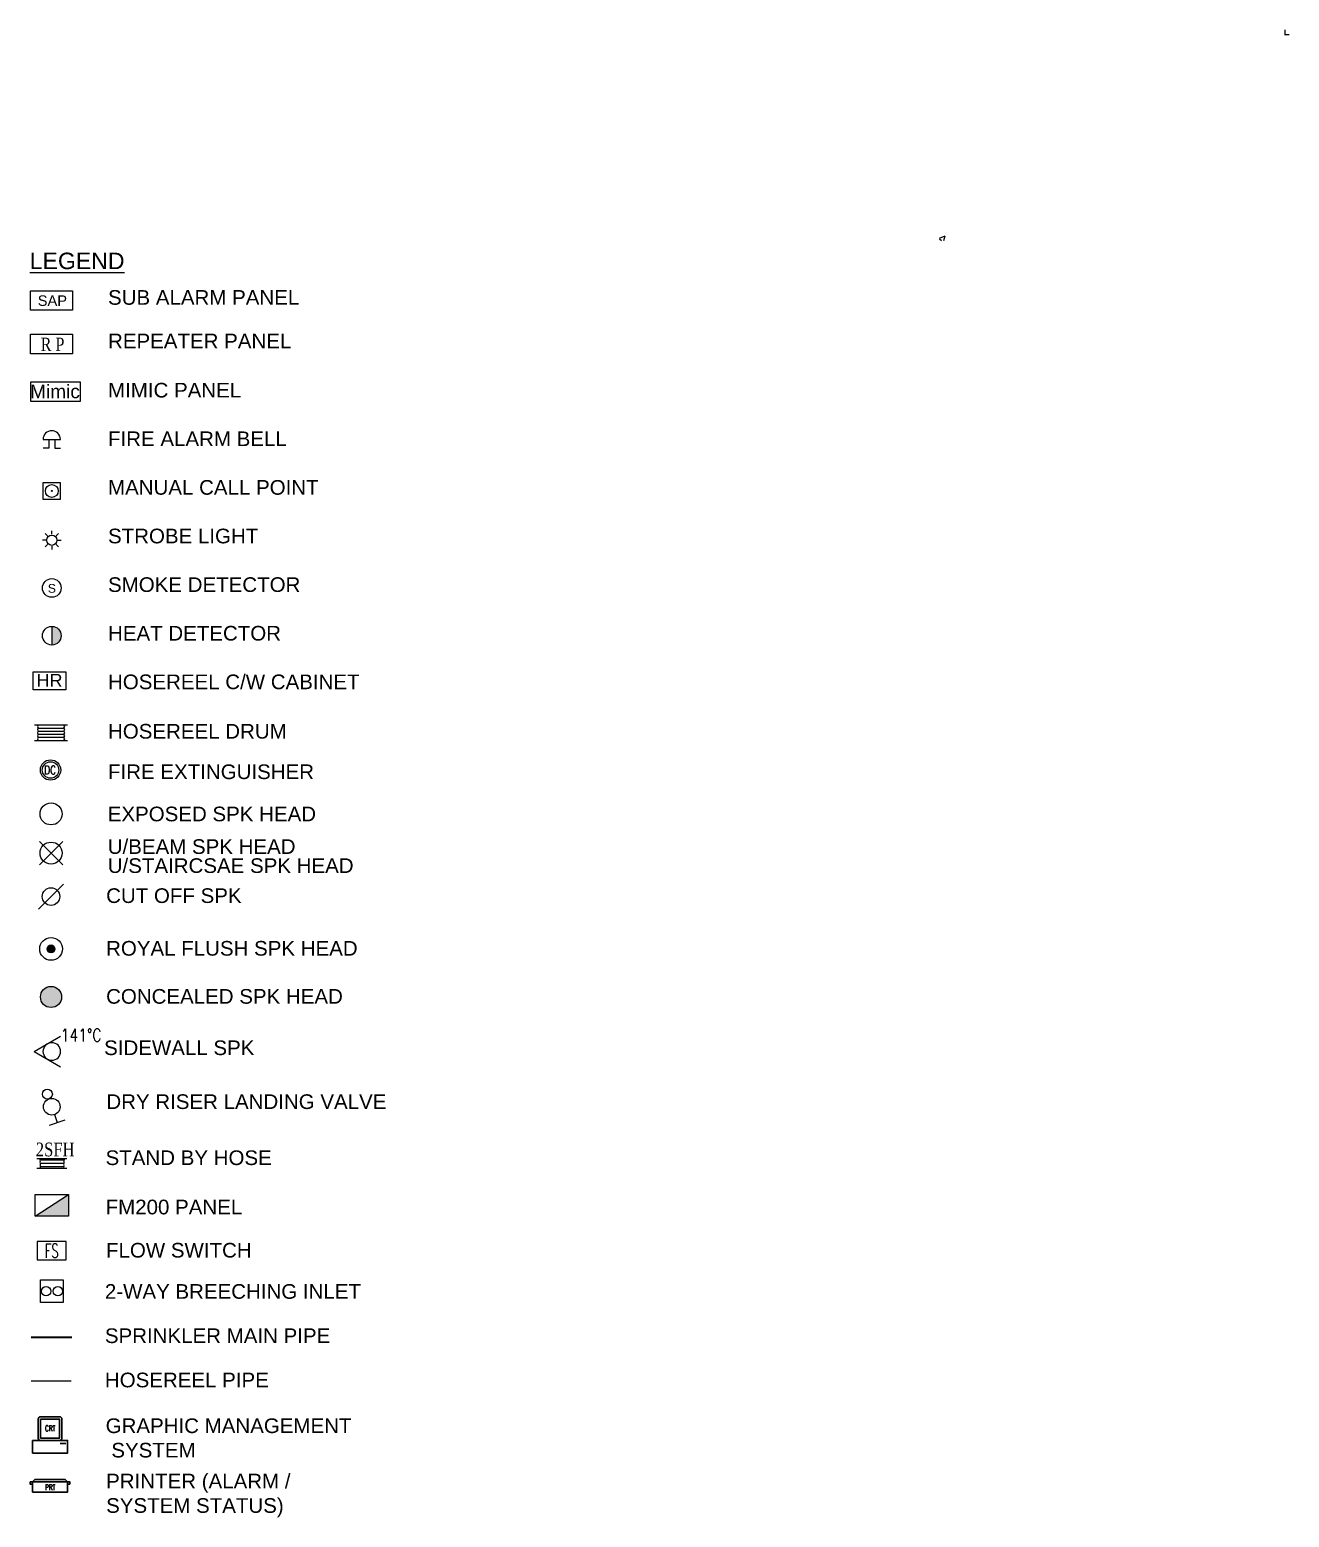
# Model space of a CAD drawing. Header units: millimetres. Extents: x -282761 to 137668, y -273845 to 94451.
# Drawn here: x -64034 to -29679, y -28647 to 11950 of the extents above; entities that cross this region are included whole.
import ezdxf
from ezdxf.enums import TextEntityAlignment as Align
from ezdxf.lldxf.tags import DXFTag

# ---------------------------------------------------------------- set-up
doc = ezdxf.new("R2010")
doc.units = ezdxf.units.MM
doc.linetypes.add('PHANTOM2', pattern=[1.25, 0.625, -0.125, 0.125, -0.125, 0.125, -0.125])
for name, color, linetype, lineweight in [('BLK_2 - 1ST__2ND_STOREY_PLAN-archi clean_11 SEPT 2024$0$_CATCHMENT_DRAIN', 8, 'Continuous', 0), ('BLK_2 - 1ST__2ND_STOREY_PLAN-archi clean_11 SEPT 2024$0$A-_FLORPATT_H-1', 8, 'Continuous', 9), ('BLK_2 - 1ST__2ND_STOREY_PLAN-archi clean_11 SEPT 2024$0$A-_WALL----_H-1', 8, 'Continuous', 9), ('M-_FIREALAM_E-', 14, 'FIRE_ALARM', 30)]:
    doc.layers.add(name, color=color, linetype=linetype, lineweight=lineweight)
for name, color, linetype in [('M-_DRYRISER_E-', 6, 'Continuous'), ('M-_FIRE----_E-', 14, 'Continuous'), ('M-_FIREEQPT_E-', 14, 'Continuous'), ('M-_FIREHEAT_E-', 1, 'Continuous'), ('M-_FIRESMOKE_E-', 1, 'Continuous'), ('M-_FIRESPRK_T-', 7, 'Continuous'), ('M-_SPRK----_E-', 1, 'PHANTOM2'), ('M-_SPRK-EXP_E-N', 1, 'Continuous'), ('M-_SPRKPIEX_E-', 1, 'Continuous'), ('M-FIRE----_E-', 12, 'Continuous'), ('M-FIRE----_E- @ 1', 12, 'Continuous'), ('M-HOSEREEL_E-', 1, 'Continuous'), ('M_HR PIPE', 3, 'Continuous')]:
    doc.layers.add(name, color=color, linetype=linetype)
doc.layers.add('M-_FIREHREL_E-', color=7, linetype='Continuous', true_color=0xa52900)
doc.styles.add('Simplex', font='SIMPLEX.shx', dxfattribs={"width": 0.8, "height": 2.5})
doc.styles.get("Standard").update_dxf_attribs({"font": 'arial.ttf'})
doc.styles.add('TIME', font='times.ttf', dxfattribs={"width": 0.8})
doc.styles.add('TW_Romans', font='romans.shx', dxfattribs={"width": 0.8})
tags = doc.linetypes.add('FIRE_ALARM', pattern='A,0.5,-0.2,["FA",Standard,S=0.1,R=0,X=-0.1,Y=-0.05],-0.25', length=0.95).pattern_tags.tags
tags[6] = DXFTag(74, 10)

# ---------------------------------------------------------------- blocks, each defined once
blk = doc.blocks.new('SAP')
at = {"layer": 'M-FIRE----_E-'}
blk.add_lwpolyline([(-574, 532), (574, 532), (574, 0), (-574, 0)], close=True, dxfattribs=at)
blk.add_text('SAP', height=286).set_placement((-373, 119))
blk = doc.blocks.new('MIMIC')
at = {"layer": 'M-FIRE----_E-'}
blk.add_lwpolyline([(-574, 532), (771, 532), (771, 0), (-574, 0)], close=True, dxfattribs=at)
blk.add_text('Mimic', height=372.8, rotation=0.2468).set_placement((-592, 82))
blk = doc.blocks.new('HEAT')
at = {"layer": 'M-_FIREHEAT_E-'}
h = blk.add_hatch(color=256, dxfattribs=at)
h.dxf.hatch_style = 1
h.paths.add_polyline_path([(255, 0, 0.414214), (0, 255), (0, -255, 0.414214)])
blk.add_line((0, 255), (0, -255), dxfattribs=at)
blk.add_circle((0, 0), 255, dxfattribs=at)
blk = doc.blocks.new('Extinguisher')
at = {"layer": 'M-FIRE----_E-'}
for radius in [185, 150]:
    blk.add_circle((0, 0), radius, dxfattribs=at)
at = {"color": 7, "style": 'TW_Romans', "width": 0.8}
blk.add_text('DC', height=150, dxfattribs=at).set_placement((-116, -76))
blk = doc.blocks.new('SMOKE')
at = {"layer": 'M-_FIRESMOKE_E-'}
blk.add_circle((0, 0), 255, dxfattribs=at)
blk.add_text('S', height=240, dxfattribs=at).set_placement((-110, -130))
blk = doc.blocks.new('Call Point')
at = {"layer": 'M-FIRE----_E-'}
blk.add_lwpolyline([(-231, 463), (231, 463), (231, 0), (-231, 0)], close=True, dxfattribs=at)
for radius in [176, 13.1]:
    blk.add_circle((0, 231), radius, dxfattribs=at)
blk = doc.blocks.new('Alarm Bell')
at = {"layer": 'M-FIRE----_E-'}
for p, q in [((-238, 0), (238, 0)), ((79, 0), (79, -238)), ((-79, -238), (-238, -238)), ((-79, 0), (-79, -238)), ((79, -238), (238, -238))]:
    blk.add_line(p, q, dxfattribs=at)
blk.add_arc((0, -3), 238, 0.697, 179.303, dxfattribs=at)
blk = doc.blocks.new('HR')
at = {"layer": 'M-HOSEREEL_E-'}
blk.add_lwpolyline([(-443, 492), (443, 492), (443, 0), (-443, 0)], close=True, dxfattribs=at)
blk.add_text('HR', height=350, dxfattribs=at).set_placement((-350, 80))
blk = doc.blocks.new('fire0101')
at = {"color": 0, "linetype": 'Continuous'}
blk.add_circle((0, 0), 100, dxfattribs=at)
blk = doc.blocks.new('FIRE0107')
at = {"layer": 'M-_SPRK-EXP_E-N'}
blk.add_line((-212, -212), (212, 212), dxfattribs=at)
blk.add_circle((0, 0), 150, dxfattribs=at)
blk = doc.blocks.new('FIRE0106')
at = {"layer": 'M-_SPRK-EXP_E-N'}
for q in [(150, 260), (150, -260)]:
    blk.add_line((-300, 0), q, dxfattribs=at)
blk.add_circle((0, 0), 150, dxfattribs=at)
blk = doc.blocks.new('*U15')
at = {"layer": 'M-FIRE----_E-'}
blk.add_line((-33, -33), (33, 33), dxfattribs=at)
blk = doc.blocks.new('*U14')
at = {"layer": 'M-FIRE----_E-', "color": 0, "linetype": 'ByBlock', "lineweight": -2, "transparency": 16777216}
for p, rotation in [((31393, 13458), 135), ((31455, 13607), 90), ((31604, 13669), 45), ((31815, 13458), 315.0000000000001), ((31455, 13309), 180), ((31604, 13247), 225.0000000000001), ((31753, 13309), 270)]:
    blk.add_blockref('*U15', p, dxfattribs=dict(at, rotation=rotation))
blk.add_blockref('*U15', (31753, 13607), dxfattribs=at)
blk = doc.blocks.new('Strobe Light')
at = {"layer": 'M-FIRE----_E-'}
blk.add_circle((0, 0), 140, dxfattribs=at)
blk.add_blockref('*U14', (-31604, -13458), dxfattribs=at)
blk = doc.blocks.new('fire0519')
at = {"color": 0, "linetype": 'Continuous', "lineweight": -2}
for p, q in [((226, 244.75), (-224, 244.75)), ((-224, 34.75), (226, 34.75))]:
    blk.add_line(p, q, dxfattribs=at)
at = {"color": 0, "linetype": 'Continuous', "lineweight": 15}
for p, q in [((166, 202.75), (-164, 202.75)), ((166, 160.75), (-164, 160.75)), ((166, 118.75), (-164, 118.75)), ((166, 76.75), (-164, 76.75))]:
    blk.add_line(p, q, dxfattribs=at)
for centre, start, end in [((-164, 223.75), 90, 270), ((166, 223.75), 270, 90), ((-164, 181.75), 90, 270), ((-164, 139.75), 90, 270), ((-164, 97.75), 90, 270), ((-164, 55.75), 90, 270), ((166, 181.75), 270, 90), ((166, 139.75), 270, 90), ((166, 97.75), 270, 90), ((166, 55.75), 270, 90)]:
    blk.add_arc(centre, 21, start, end, dxfattribs=at)
blk = doc.blocks.new('DR')
at = {"layer": 'M-_DRYRISER_E-'}
for p, q in [((0, -592), (0, -820)), ((-228, -820), (228, -820))]:
    blk.add_line(p, q, dxfattribs=at)
for centre, radius in [((0, 0), 136), ((0, -364), 228)]:
    blk.add_circle(centre, radius, dxfattribs=at)
blk = doc.blocks.new('2SFH')
for p, q in [((-60516, -53978), (-59701, -53978)), ((-60515, -54240), (-59700, -54240)), ((-60424, -54021), (-59773, -54021)), ((-60422, -54109), (-59776, -54109)), ((-60422, -54196), (-59776, -54196))]:
    blk.add_line(p, q)
for centre, start, end in [((-60399, -53999), 141.7332, 221.6416), ((-59799, -53999), 318.3584, 38.2668), ((-60397, -54042), 141.7332, 221.6416), ((-60396, -54086), 141.7332, 221.6416), ((-60395, -54130), 141.7332, 221.6416), ((-60395, -54174), 141.7332, 221.6416), ((-60395, -54218), 141.7332, 221.6416), ((-59802, -54130), 318.3584, 38.2668), ((-59802, -54174), 318.3584, 38.2668), ((-59802, -54218), 318.3584, 38.2668), ((-59801, -54086), 318.3584, 38.2668), ((-59800, -54042), 318.3584, 38.2668)]:
    blk.add_arc(centre, 34.1, start, end)
at = {"style": 'TIME', "width": 0.8}
blk.add_text('2SFH', height=375, dxfattribs=at).set_placement((-60545, -53921))
blk = doc.blocks.new('FM200 PANEL')
at = {"ltscale": 0.1}
h = blk.add_hatch(color=256, dxfattribs=at)
h.dxf.hatch_style = 1
h.paths.add_polyline_path([(-59571, -55914), (-60480, -56505), (-59571, -56505)])
blk.add_line((-60480, -56505), (-59571, -55914), dxfattribs=at)
blk.add_lwpolyline([(-60480, -55914), (-59571, -55914), (-59571, -56505), (-60480, -56505)], close=True, dxfattribs=at)
blk = doc.blocks.new('fire0208')
at = {"color": 0, "linetype": 'Continuous', "lineweight": -2}
for p, q in [((-166, 97), (-166, -111)), ((163, 97), (-166, 97)), ((163, -111), (163, 97)), ((-166, -111), (163, -111))]:
    blk.add_line(p, q, dxfattribs=at)
at = {"color": 7, "linetype": 'Continuous', "lineweight": 15, "style": 'Simplex', "width": 0.6}
blk.add_text('FS', height=160, dxfattribs=at).set_placement((-2, -9), align=Align.MIDDLE)
blk = doc.blocks.new('2Way BI')
at = {"layer": 'M-_DRYRISER_E-'}
blk.add_lwpolyline([(-308, 616), (308, 616), (308, 0), (-308, 0)], close=True, dxfattribs=at)
for centre in [(-167, 308), (154, 308)]:
    blk.add_circle(centre, 128, dxfattribs=at)
blk = doc.blocks.new('fire0412')
at = {"color": 0, "linetype": 'Continuous', "lineweight": -2}
blk.add_line((334, 200), (210, 200), dxfattribs=at)
blk.add_lwpolyline([(-200, 764), (200, 764, -0.414214), (250, 714), (250, 314, -0.414214), (200, 264), (-200, 264, -0.414214), (-250, 314), (-250, 714, -0.414214)], format="xyb", close=True, dxfattribs=at)
for points in [[(-200, 714), (200, 714), (200, 314), (-200, 314)], [(-368, 264), (368, 264), (368, 0), (-368, 0)]]:
    blk.add_lwpolyline(points, close=True, dxfattribs=at)
at = {"color": 7, "linetype": 'Continuous', "lineweight": 18, "style": 'Simplex', "width": 0.6}
blk.add_text('CRT', height=120, dxfattribs=at).set_placement((3, 459), align=Align.CENTER)
blk = doc.blocks.new('fire0413')
at = {"color": 0, "linetype": 'Continuous', "lineweight": -2}
for p, q in [((-368, 214), (-318, 264)), ((-318, 264), (318, 264)), ((368, 214), (318, 264))]:
    blk.add_line(p, q, dxfattribs=at)
for points in [[(-368, 166), (-416, 166), (-416, 214), (-368, 214)], [(-368, 214), (368, 214), (368, 0), (-368, 0)], [(416, 166), (368, 166), (368, 214), (416, 214)]]:
    blk.add_lwpolyline(points, close=True, dxfattribs=at)
at = {"color": 7, "linetype": 'Continuous', "lineweight": 18, "style": 'Simplex', "width": 0.6}
blk.add_text('PRT', height=120, dxfattribs=at).set_placement((3, 41), align=Align.CENTER)
blk = doc.blocks.new('REPEATOR PANEL')
blk.add_lwpolyline([(-47200, 3640), (-46052, 3640), (-46052, 3108), (-47200, 3108)], close=True)
at = {"style": 'TIME', "width": 0.8}
blk.add_text('R P', height=363.3, dxfattribs=at).set_placement((-46918, 3183))
blk = doc.blocks.new('Under B spk')
for p, q in [((318, -318), (-318, 318)), ((318, 318), (-318, -318))]:
    blk.add_line(p, q)
blk.add_circle((0, 0), 300)
blk = doc.blocks.new('SPK CONCEALED')
h = blk.add_hatch(color=256)
h.dxf.hatch_style = 1
h.paths.add_polyline_path([(240, 0, 1), (-240, 0, 1)])
at = {"color": 0, "linetype": 'Continuous'}
blk.add_circle((0, 0), 240, dxfattribs=at)
blk = doc.blocks.new('ROYAL')
at = {"ltscale": 0.1}
h = blk.add_hatch(color=1, dxfattribs=at)
h.dxf.hatch_style = 1
h.paths.add_polyline_path([(17, 0.1, 1), (-17.1, 0.1, 1)])
at = {"layer": 'M-_SPRKPIEX_E-', "ltscale": 0.1}
for centre, radius in [((0, 0), 48.8), ((-0.1, 0.1), 17)]:
    blk.add_circle(centre, radius, dxfattribs=at)
blk = doc.blocks.new('BLK_2 - 1ST__2ND_STOREY_PLAN-archi clean_11 SEPT 2024')
at = {"layer": 'BLK_2 - 1ST__2ND_STOREY_PLAN-archi clean_11 SEPT 2024$0$A-_FLORPATT_H-1'}
h = blk.add_hatch(dxfattribs=at)
h.set_pattern_fill('FP_25', color=256, style=0, pattern_type=2)
h.set_pattern_definition([(270, (-162986.37, -32277.37), (300, 2e-14), []), (0, (-162986.37, -32277.37), (0, 300), [])])
h.paths.add_polyline_path([(-161025, -30914), (-160986, -30914), (-160986, -30777), (-161111, -30777), (-161111, -30914), (-161036, -30914)])
at = {"layer": 'BLK_2 - 1ST__2ND_STOREY_PLAN-archi clean_11 SEPT 2024$0$A-_WALL----_H-1'}
h = blk.add_hatch(dxfattribs=at)
h.set_pattern_fill('FP_34', color=256, angle=-130, style=0, pattern_type=2)
h.set_pattern_definition([(50, (-170861.4, -36527.4), (1821.8, -159.4), [190.5, -2095.5]), (355, (-170861.4, -36527.4), (-352.4, 1910.6), [152.4, -1676.4]), (100.45, (-170709.6, -36540.7), (1469.4, 1751.2), [161.9, -1780.9]), (46.18, (-170861.4, -36019.4), (2710.8, -420.4), [285.8, -3143.2]), (96.64, (-170635.5, -36054.4), (2374, 2474.3), [242.8, -2671.4]), (351.18, (-170861.4, -36019.4), (2374, 2474.3), [228.6, -2514.6]), (21, (-170607.4, -36146.4), (1516.1, -1022.7), [190.5, -2095.5]), (326, (-170607.4, -36146.4), (618, 1841.9), [152.4, -1676.4]), (71.45, (-170481, -36231.6), (2134.2, 819.2), [161.9, -1780.9]), (37.5, (-170861.4, -36527.4), (30.9, 845.55), [83.82, -1572.26, 83.82, -3300.73]), (37.5, (-170861.4, -36527.4), (30.9, 845.55), [-1739.9, -1617.98, 83.82, -1598.93]), (7.5, (-170861.4, -36527.4), (668.2, 1001.8), [83.82, -886.46, 83.82, -2175.5]), (7.5, (-170861.4, -36527.4), (668.2, 1001.8), [-1054.1, -1534.16, 83.82, -557.53]), (327.5, (-171427.8, -36527.4), (1355.9, -57.3), [83.82, -551.18, 83.82, -4526.28]), (327.5, (-171427.8, -36527.4), (1355.9, -57.3), [-718.82, -1897.38, 83.82, -2545.08]), (317.5, (-171681.8, -36527.4), (1481.3, 254.3), [83.82, -741.68, 83.82, -1231.9, -1866.9]), (317.5, (-171681.8, -36527.4), (1481.3, 254.3), [-2141.2, 83.8, -1783.1])])
h.paths.add_polyline_path([(-170261, -36527), (-170261, -36327), (-170530, -36327), (-170530, -36527)])

msp = doc.modelspace()

# ---------------------------------------------------------------- linework, layer by layer
at = {"layer": 'M-_SPRKPIEX_E-', "const_width": 50}
msp.add_lwpolyline([(-63996.3, -23735), (-62885.9, -23735)], dxfattribs=at)
at = {"layer": 'M_HR PIPE'}
msp.add_line((-63996.3, -24926.4), (-62904.7, -24926.4), dxfattribs=at)

# ---------------------------------------------------------------- block references
at = {"layer": 'BLK_2 - 1ST__2ND_STOREY_PLAN-archi clean_11 SEPT 2024$0$_CATCHMENT_DRAIN'}
msp.add_blockref('BLK_2 - 1ST__2ND_STOREY_PLAN-archi clean_11 SEPT 2024', (131307.1, 42727.7), dxfattribs=at)
at = {"layer": 'M-_DRYRISER_E-'}
for name, p, rotation in [('DR', (-63553.4, -17099), 19.27456125190674), ('2Way BI', (-63433.4, -22169.1), 180)]:
    msp.add_blockref(name, p, dxfattribs=dict(at, rotation=rotation))
at = {"layer": 'M-_FIRE----_E-'}
for name, p in [('2SFH', (-3325.8, 35124.5)), ('FM200 PANEL', (-3407.8, 36076.4))]:
    msp.add_blockref(name, p, dxfattribs=at)
at = {"layer": 'M-_FIREALAM_E-', "xscale": 1.3, "yscale": 1.3, "zscale": 1.3}
for name, p in [('fire0412', (-63480.3, -26894.9)), ('fire0413', (-63480.3, -27961.5))]:
    msp.add_blockref(name, p, dxfattribs=at)
at = {"layer": 'M-_FIREEQPT_E-', "linetype": 'Continuous', "xscale": 2.4, "yscale": 2.4, "zscale": 2.4}
msp.add_blockref('fire0208', (-63429.7, -21355.9), dxfattribs=at)
at = {"layer": 'M-_FIREHEAT_E-'}
msp.add_blockref('HEAT', (-63433.4, -4586.9), dxfattribs=at)
at = {"layer": 'M-_FIREHREL_E-', "xscale": 1.999999999999999, "yscale": 1.999999999999999, "zscale": 1.999999999999999, "rotation": 180.0000000000007}
msp.add_blockref('fire0519', (-63450.7, -6955.3), dxfattribs=at)
at = {"layer": 'M-_FIRESMOKE_E-'}
msp.add_blockref('SMOKE', (-63433.4, -3285.1), dxfattribs=at)
at = {"layer": 'M-_SPRK----_E-', "xscale": -1.6, "yscale": 1.6, "zscale": 1.6, "rotation": 180}
msp.add_blockref('FIRE0106', (-63433.4, -15936), dxfattribs=at)
at = {"layer": 'M-_SPRKPIEX_E-', "xscale": 3, "yscale": 3, "zscale": 3, "rotation": 258.865011862231}
msp.add_blockref('fire0101', (-63452.7, -9450.5), dxfattribs=at)
at = {"layer": 'M-_SPRKPIEX_E-'}
msp.add_blockref('Under B spk', (-63452.7, -10520.8), dxfattribs=at)
for name, p, xscale, yscale, zscale in [('FIRE0107', (-63454.3, -11707.1), 1.6, 1.6, 1.6), ('ROYAL', (-63454, -13135.9), 6.349831237834473, 6.349831237834473, 6.349831237834473), ('SPK CONCEALED', (-63454.3, -14446.9), 1.2, 1.2, 1.2)]:
    msp.add_blockref(name, p, dxfattribs=dict(at, xscale=xscale, yscale=yscale, zscale=zscale))
at = {"layer": 'M-FIRE----_E-'}
for name, p in [('SAP', (-63443.8, 4295.4)), ('REPEATOR PANEL', (-16817.9, 0)), ('MIMIC', (-63433.4, 1806)), ('Strobe Light', (-63433.4, -1981.6))]:
    msp.add_blockref(name, p, dxfattribs=at)
at = {"layer": 'M-FIRE----_E-', "xscale": 1.5, "yscale": 1.5, "zscale": 1.5}
msp.add_blockref('Extinguisher', (-63466.9, -8252.7), dxfattribs=at)
at = {"layer": 'M-FIRE----_E- @ 1'}
for name, p in [('Alarm Bell', (-63433.4, 770.5)), ('Call Point', (-63433.4, -868))]:
    msp.add_blockref(name, p, dxfattribs=at)
at = {"layer": 'M-HOSEREEL_E-'}
msp.add_blockref('HR', (-63496.4, -6061), dxfattribs=at)

# ---------------------------------------------------------------- texts
for s, height, p in [('%%ULEGEND', 450, (-64034.2, 5416.9)), ('SUB ALARM PANEL', 400, (-61899.2, 4444.5)), ('REPEATER PANEL', 400, (-61899.2, 3256.7)), ('MIMIC PANEL', 400, (-61899.2, 1913.8)), ('FIRE ALARM BELL', 400, (-61899.2, 587.1)), ('MANUAL CALL POINT', 400, (-61899.2, -739.7)), ('STROBE LIGHT', 400, (-61899.2, -2066.5)), ('SMOKE DETECTOR', 400, (-61899.2, -3393.3)), ('HEAT DETECTOR', 400, (-61899.2, -4720.1)), ('HOSEREEL C/W CABINET', 400, (-61899.2, -6046.9)), ('HOSEREEL DRUM', 400, (-61899.2, -7396)), ('FIRE EXTINGUISHER', 400, (-61899.2, -8501.1)), ('EXPOSED SPK HEAD', 400, (-61907.2, -9653.1)), ('U/BEAM SPK HEAD', 400, (-61907.2, -10542.6)), ('U/STAIRCSAE SPK HEAD', 400, (-61907.2, -11062.5)), ('CUT OFF SPK', 400, (-61950.5, -11881.9)), ('ROYAL FLUSH SPK HEAD', 400, (-61952.1, -13319.4)), ('CONCEALED SPK HEAD', 400, (-61952.1, -14631)), ('SIDEWALL SPK', 400, (-62005.9, -16033.8)), ('DRY RISER LANDING VALVE', 400, (-61944.2, -17504.4)), ('STAND BY HOSE', 400, (-61966.1, -19034.4)), ('FM200 PANEL', 400, (-61964.7, -20379.9)), ('FLOW SWITCH', 400, (-61954.9, -21559.1)), ('2-WAY BREECHING INLET', 400, (-61984.8, -22684.2)), ('SPRINKLER MAIN PIPE', 400, (-61984.8, -23892.4)), ('HOSEREEL PIPE', 400, (-61984.8, -25100.7))]:
    msp.add_text(s, height=height).set_placement(p)
at = {"char_height": 400, "attachment_point": 1}
for s, insert, width in [('GRAPHIC MANAGEMENT\\P SYSTEM', (-61964.1, -25949.1), 9204.868), ('PRINTER (ALARM / \\PSYSTEM STATUS)', (-61950.8, -27459.6), 10078.518)]:
    msp.add_mtext(s, dxfattribs=dict(at, insert=insert, width=width))
at = {"layer": 'M-_FIRESPRK_T-', "style": 'Simplex', "width": 0.8}
msp.add_text('141%%DC', height=350, dxfattribs=at).set_placement((-63192.7, -15664.6))

doc.saveas('drawing.dxf')
